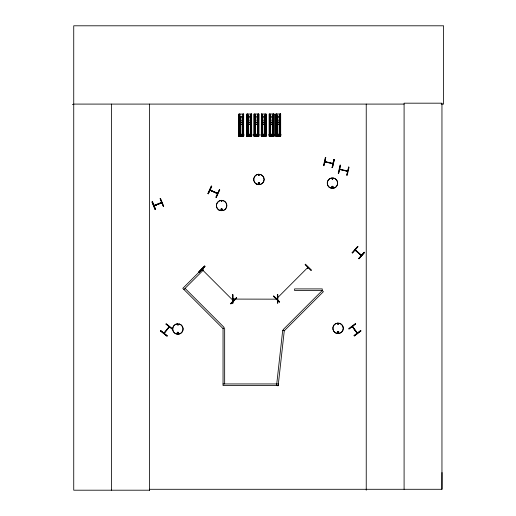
<?xml version="1.0" encoding="UTF-8"?>
<svg xmlns="http://www.w3.org/2000/svg" width="516" height="516" viewBox="0 0 516 516"><rect width="100%" height="100%" fill="white"/><g stroke="black" fill="none" stroke-linecap="round" stroke-linejoin="round"><path stroke-width="0.77" d="M442.006 472.501L441.954 489.291L149.459 489.291L149.453 490.2L73.736 490.2L73.736 25.8L443.592 25.8L443.592 104.09L441.174 104.09M355.905 250.292L355.156 250.176L355.427 249.86M361.226 255.407C361.787 254.22 359.484 254.872 361.329 255.452M201.962 269.371L202.62 270.016L202.162 269.165M202.543 270.029L202.73 269.662M233.6 300.538L232.929 299.938L233.303 300.796M232.819 300.293L233.322 300.725L233.49 300.428M153.949 205.497L154.69 205.11L154.813 205.484M221.196 201.266C222.802 199.976 221.048 202.936 221.403 200.911M222.106 209.451L221.738 209.935M332.001 178.839C333.497 177.756 332.194 179.858 332.162 179.129M332.24 178.781C333.078 179.594 332.13 177.962 332.343 179.033M332.852 178.942L332.659 178.484M331.956 187.024C333.762 185.309 332.098 189.179 332.052 186.624M337.638 323.893C338.432 325.525 338.651 322.758 337.722 323.803M337.825 324.009L338.322 324.074L337.864 323.951M355.072 250.047L361.297 255.575L355.143 250.131M323.526 165.61L325.344 157.509L325.796 157.612M323.829 165.675L325.68 157.586M325.738 157.599L323.938 165.7L323.493 165.597M324.848 161.843L324.932 161.482M324.964 161.831L332.91 163.74M325.764 162.108L325.648 161.598M331.969 163.527L332.278 163.121M332.988 163.372L332.736 163.695L324.919 161.818M332.085 167.571L333.936 159.483M332.143 167.584L333.994 159.496M332.439 167.648L334.291 159.56M338.567 173.305L340.476 165.23M339.722 169.551L339.818 169.145M346.707 171.157L346.926 170.744L347.726 171.002M347.565 170.919L347.661 171.28M346.823 175.201L348.732 167.126M357.156 333.233L352.26 326.634L357.227 333.181L357.066 332.356L356.646 332.414M256.723 136.211L256.097 136.243M161.637 202.678L161.444 202.362M161.605 202.749L154.213 205.794L161.785 202.73M308.207 267.604C307.426 269.107 307.297 267.004 308.104 267.707M221.822 201.324L221.429 201.085L221.719 201.459M178.272 324.925C177.717 323.197 177.291 325.725 178.085 325.054M178.362 333.168C177.923 330.95 176.807 334.213 178.226 333.233M258.703 175.021L259.103 175.33L258.768 174.995M338.509 332.439L338.56 332.065M256.168 136.211L256.678 136.121L256.168 136.031L256.678 135.585L256.168 135.495L256.723 135.327L256.097 135.302L256.749 135.263M263.908 135.315L263.431 135.856L263.94 135.94L263.431 136.031L263.94 136.121L263.431 136.211M271.816 135.308L271.332 135.824L271.848 135.914L271.332 136.005L271.848 136.089L271.332 136.179L271.919 136.211M271.88 135.321L271.332 135.289L271.919 135.269M278.505 135.308L278.021 135.824L278.53 135.914L278.021 136.005L278.53 136.089L278.021 136.179M278.569 135.321L278.021 135.289M207.922 193.635L211.354 186.083L211.773 186.27L208.341 193.823L207.922 193.635L211.392 186.095M208.29 193.803L211.67 186.224M210.76 190.527L210.909 190.191L210.199 189.953L217.597 193.313L210.077 190.217L212.65 191.475M216.675 193.229L216.946 192.939L217.675 193.352M219.384 189.727L215.894 197.26L216.314 197.447L219.751 189.894L219.332 189.701M216.004 197.305L219.435 189.753M169.396 326.847L164.288 333.22C163.379 333.168 164.759 331.749 164.669 332.736M169.274 326.899L168.564 327.144L168.745 327.512M169.28 326.983L164.185 333.201M232.955 298.796L233.787 298.719L233.767 299.112M168.564 327.144L168.809 327.576M277.215 299.125C275.015 299.448 278.698 297.055 276.828 298.983M276.628 298.667L276.634 299.132M277.337 298.467L277.04 298.177M307.336 267.927L307.988 267.353M221.261 209.103C221.59 211.625 222.499 207.496 221.132 209.58M177.697 324.519L178.001 324.919L177.768 324.506M332.801 187.373L332.885 186.779M160.786 330.582L160.495 330.943L166.971 336.135L167.261 335.774L160.747 330.627M165.971 324.106L166.262 323.745L172.712 328.969L172.447 329.298L166.01 324.061L172.518 329.208M163.965 333.02L169.042 326.68M233.703 298.751C234.29 299.332 232.419 299.37 233.129 298.751M352.131 252.737L357.556 246.461L357.904 246.764M352.357 252.937L357.82 246.687M357.891 246.751L352.447 253.014L352.099 252.711M364.199 252.26L358.71 258.484L359.046 258.774L364.502 252.524L364.154 252.221M358.781 258.548L364.244 252.298M359.013 258.748L364.477 252.498M339.638 169.151L340.534 169.358M198.847 271.926L204.678 266.017M199.066 272.138L204.897 266.237M199.105 272.184L204.936 266.275L204.652 265.992L198.821 271.9L199.15 272.222L204.981 266.314M230.652 303.718L236.476 297.816M236.696 298.029L230.897 303.963L230.568 303.64L236.399 297.732L236.728 298.055M305.466 264.211L305.137 264.54L311.045 270.371L311.367 270.042L305.433 264.237M276.55 298.725L277.156 298.177M307.839 267.443L276.634 298.706L277.369 298.416M307.401 267.946L308.136 267.617M279.304 302.118L279.627 301.789L273.68 295.997L273.396 296.287L279.33 302.086M183.928 289.502L203.485 269.945L202.343 268.804L182.787 288.367L223.041 328.621L223.041 385.562L278.363 385.562L278.363 383.943L223.041 383.943M241.049 135.353L241.514 135.792L240.998 135.882L241.514 135.972L240.998 136.063L241.533 136.205M258.697 174.756C258.103 176.472 260.212 174.672 258.813 174.75M259.271 183.683L258.793 183.812M348.977 328.944L355.588 323.925M352.215 326.731L352.576 326.505M352.738 327.421L353.002 327.015L352.434 326.396M354.066 335.645L360.678 330.627M354.286 335.935L360.897 330.917M154.091 205.394L161.54 202.375M160.908 202.582C160.992 203.659 160.637 202.117 161.618 202.337M256.691 135.366L256.213 135.321M155.019 205.368L155.439 205.194M155.471 205.278L154.961 205.394M221.364 209.025L221.854 209.025M177.627 332.459L178.001 332.407M161.766 202.691L154.181 205.71M163.256 206.31L163.682 206.136L160.521 198.46L160.095 198.634L163.308 206.29M355.272 249.776L355.95 250.273L355.672 250.55M276.634 298.758L277.298 299.087L276.55 299.087M277.215 299.17L232.955 299.087M240.998 136.243L241.514 136.153M249.022 136.211L249.531 136.121L249.022 136.031L249.531 135.585L249.022 135.495L249.576 135.327L249.073 135.321M258.793 182.858L259.167 182.903M232.929 294.791L232.464 294.797L232.523 303.092L232.98 303.092L232.871 294.791L232.864 303.092M233.039 298.796L233.787 298.79M276.634 298.712L277.273 298.764M233.793 299.08L233.129 299.125M72.408 104.413L73.736 104.406M73.736 104.09L404.093 104.09M251.685 114.03L246.887 114.049L246.887 136.521L251.685 136.501L251.66 114.03M258.826 114.03L254.033 114.049L254.033 136.521L258.826 136.501L258.826 114.03L258.729 136.501M261.296 114.049L266.088 114.03L266.088 136.501L261.296 136.521L261.393 114.049M273.996 113.997L269.197 114.017L269.223 136.488L273.996 136.469L273.996 113.997L273.893 136.469M247.209 116.326L251.357 116.326M254.356 116.326L258.503 116.326M261.618 116.326L265.766 116.326M269.52 116.294L273.673 116.294M276.208 116.294L280.356 116.294M239.185 116.358L243.339 116.358M247.209 117.854L251.357 117.854M254.356 117.854L258.503 117.854M261.618 117.854L265.766 117.854M269.52 117.822L273.673 117.822M276.208 117.822L280.356 117.822M239.185 117.88L243.339 117.88M269.52 120.099L273.673 120.099M276.208 120.099L280.356 120.099M239.185 120.164L243.339 120.164M247.209 120.131L251.357 120.131M254.356 120.131L258.503 120.131M261.618 120.131L265.766 120.131M247.203 122.157L251.35 122.157M254.349 122.157L258.497 122.157M261.612 122.157L265.759 122.157M269.52 122.124L273.667 122.124M276.202 122.124L280.349 122.124M239.185 122.189L243.333 122.189M269.52 124.408L273.667 124.408M276.202 124.408L280.349 124.408M239.185 124.472L243.333 124.472M247.203 124.44L251.35 124.44M254.349 124.44L258.497 124.44M261.612 124.44L265.759 124.44M269.52 134.192L273.673 134.192M276.208 134.192L280.356 134.192M239.185 134.257L243.339 134.257M247.209 134.225L251.357 134.225M254.356 134.225L258.503 134.225M261.618 134.225L265.766 134.225M268.83 134.831L274.364 134.831M275.518 134.831L281.046 134.831M238.495 134.895L244.029 134.895M246.519 134.863L252.047 134.863M253.666 134.863L259.193 134.863M260.922 134.863L266.456 134.863M246.519 135.037L252.047 135.037M253.666 135.037L259.193 135.037M260.922 135.037L266.456 135.037M268.83 135.005L274.364 135.005M275.518 135.005L281.046 135.005M238.495 135.069L244.029 135.069M277.95 135.269L278.601 135.269M240.927 135.295L241.585 135.295M248.951 136.243L249.602 136.243M263.353 136.243L264.011 136.243M277.95 136.211L278.601 136.211M240.927 136.572L241.585 136.572M216.346 205.574L216.423 205.574A5.25 5.25 0 0 1 221.151 200.343A5.25 5.25 0 0 1 226.776 204.665A5.25 5.25 0 0 1 222.97 210.644M325.557 162.011L325.641 161.643M332.265 163.159L332.175 163.566M340.283 169.68L340.431 169.3M347.004 170.79L346.778 171.125M154.091 205.794L161.792 202.756M278.066 135.289L278.53 135.373M271.384 135.289L271.848 135.373M263.476 135.321L263.915 135.34M217.01 193.003L216.836 193.377M217.481 193.648L216.72 193.281M333.884 159.47L334.329 159.573L332.478 167.661L332.027 167.558M324.983 161.54L332.904 163.353M339.722 169.171L347.642 170.983M341.373 169.809L346.017 170.873M347.649 171.37L339.734 169.512M337.799 332.678C340.16 332.33 336.458 330.956 337.948 332.672M210.141 190.288L217.513 193.719L210.089 190.256L210.767 190.597L210.87 190.223M202.317 269.255L202.762 269.752M160.708 330.672L167.19 335.864M160.521 330.911L166.997 336.103M352.622 327.189L352.925 326.963M355.337 249.834L361.458 255.181M355.15 250.054L361.264 255.401M305.22 264.456L311.122 270.287M273.641 296.036L279.549 301.866M232.987 299.996L233.522 300.525M202.027 269.429L233.322 300.725M185.063 288.367L224.183 327.479L223.041 328.621L224.66 328.621L224.66 383.943M352.486 326.46L357.401 332.936M353.344 328.008L356.221 331.807M160.205 198.589L163.359 206.265M152.407 201.801L155.529 209.49M152.317 201.84L155.471 209.509M152.033 201.956L155.187 209.625M277.473 294.791L277.524 303.085M232.503 294.791L232.561 303.092M441.954 489.291L441.954 103.181L404.093 103.181L404.093 489.291M366.237 104.09L366.237 490.2M280.581 113.997L280.581 136.469M280.394 113.997L280.356 136.469L280.311 113.997M280.13 115.603L280.13 118.009M280.13 119.615L280.13 122.827M280.13 124.433L280.13 134.063M280.046 115.603L280.027 118.009M280.027 119.615L280.046 122.827M280.027 124.433L280.046 134.063M280.033 134.192L280.033 136.469M279.872 115.603L279.853 118.009M279.872 119.615L279.853 122.827M279.853 124.433L279.872 134.063M279.775 115.603L279.775 118.009M279.775 119.615L279.775 122.827M279.775 124.433L279.775 134.063M279.588 115.603L279.588 118.009M279.588 119.615L279.588 122.827M279.588 124.433L279.588 134.063M279.543 113.997L279.543 136.469M279.324 115.603L279.324 118.009M279.324 119.615L279.324 122.827M279.324 124.433L279.324 134.063M279.24 115.603L279.221 118.009M279.24 119.615L279.221 122.827M279.24 124.433L279.221 134.063M278.917 136.469L277.647 136.469M277.344 115.623L277.324 118.029M277.344 119.635L277.324 122.847M277.344 124.453L277.324 134.083M277.24 115.623L277.24 118.029M277.24 119.635L277.24 122.847M277.24 124.453L277.24 134.083M277.015 114.017L277.015 136.488M276.976 115.623L276.976 118.029M276.976 119.635L276.976 122.847M276.976 124.453L276.976 134.083M276.795 115.623L276.795 118.029M276.795 119.635L276.795 122.847M276.795 124.453L276.795 134.083M276.692 115.623L276.711 118.029M276.711 119.635L276.692 122.847M276.692 124.453L276.711 134.083M276.518 115.623L276.537 118.029M276.518 119.635L276.537 122.847M276.537 124.453L276.518 134.083M276.531 134.192L276.531 136.469M276.434 115.623L276.434 118.029M276.434 119.635L276.434 122.847M276.434 124.453L276.434 134.083M276.247 114.017L276.247 136.488L276.17 114.017M275.989 114.017L275.989 136.488M273.706 113.997L273.673 136.469L273.628 113.997M273.448 115.603L273.448 118.009M273.448 119.615L273.448 122.827M273.448 124.433L273.448 134.063M273.364 115.603L273.345 118.009M273.364 119.615L273.345 122.827M273.364 124.433L273.345 134.063M273.351 134.192L273.351 136.469M273.17 115.603L273.19 118.009M273.19 119.615L273.17 122.827M273.19 124.433L273.17 134.063M273.087 115.603L273.087 118.009M273.087 119.615L273.087 122.827M273.087 124.433L273.087 134.063M272.861 113.997L272.861 136.469M272.642 115.603L272.642 118.009M272.642 119.615L272.642 122.827M272.642 124.433L272.642 134.063M272.538 115.603L272.558 118.009M272.558 119.615L272.538 122.827M272.558 124.433L272.538 134.063M272.229 136.469L270.965 136.469M270.661 115.623L270.661 118.029L270.558 115.623M270.661 122.847L270.661 119.635L270.558 122.847M270.661 134.083L270.661 124.453L270.558 134.083M270.326 114.017L270.326 136.488M270.287 115.623L270.287 118.029M270.287 119.635L270.287 122.847M270.287 124.453L270.287 134.083M270.107 115.623L270.107 118.029M270.107 119.635L270.107 122.847M270.107 124.453L270.107 134.083M270.01 115.623L270.029 118.029M270.029 119.635L270.01 122.847M270.029 124.453L270.01 134.083M269.829 115.623L269.855 118.029M269.855 119.635L269.829 122.847M269.829 124.453L269.855 134.083M269.842 134.192L269.842 136.469M269.752 115.623L269.752 118.029M269.752 119.635L269.752 122.847M269.752 124.453L269.752 134.083M269.52 114.017L269.52 136.488M269.3 114.017L269.3 136.488M265.985 114.03L265.985 136.501M265.805 114.03L265.766 136.501M265.54 115.636L265.54 118.041M265.54 119.648L265.54 122.86M265.54 124.466L265.54 134.096M265.437 115.636L265.456 118.041M265.437 119.648L265.456 122.86M265.456 124.466L265.437 134.096M265.443 134.225L265.443 136.501M265.282 118.041L265.282 115.636L265.179 118.041M265.282 122.86L265.282 119.648L265.179 122.86M265.282 134.096L265.282 124.466L265.179 134.096M264.953 114.03L264.953 136.501M264.914 115.636L264.914 118.041M264.914 119.648L264.914 122.86M264.914 124.466L264.914 134.096M264.631 115.636L264.734 118.041M264.65 119.648L264.734 122.86M264.631 124.466L264.734 134.096M264.327 136.501L263.057 136.501M262.734 115.655L262.754 118.061M262.734 119.667L262.754 122.879M262.734 124.485L262.754 134.115M262.65 115.655L262.65 118.061M262.65 119.667L262.65 122.879M262.65 124.485L262.65 134.115M262.425 114.049L262.425 136.521M262.205 115.655L262.205 118.061M262.205 119.667L262.205 122.879M262.205 124.485L262.205 134.115M262.102 115.655L262.122 118.061M262.102 119.667L262.122 122.879M262.102 124.485L262.122 134.115M261.947 118.061L261.947 115.655L261.844 118.061M261.947 122.879L261.947 119.667L261.844 122.879M261.947 124.485L261.947 134.115L261.844 124.485M261.935 134.225L261.935 136.501M261.657 114.049L261.657 136.521L261.58 114.049M258.542 114.03L258.503 136.501L258.458 114.03M258.174 115.636L258.2 118.041M258.174 119.648L258.277 122.86M258.277 124.466L258.2 134.096M258.181 134.225L258.181 136.501M258 115.636L258.019 118.041M258.019 119.648L258 122.86M258 124.466L258.019 134.096M257.923 115.636L257.923 118.041M257.923 119.648L257.923 122.86M257.923 124.466L257.923 134.096M257.69 114.03L257.69 136.501M257.471 115.636L257.471 118.041M257.471 119.648L257.471 122.86M257.471 124.466L257.471 134.096M257.368 115.636L257.387 118.041M257.387 119.648L257.368 122.86M257.387 124.466L257.368 134.096M257.065 136.501L255.794 136.501M255.491 115.655L255.491 118.061L255.388 115.655M255.491 122.879L255.491 119.667L255.388 122.879M255.491 124.485L255.491 134.115L255.388 124.485M255.207 115.655L255.207 118.061M255.207 119.667L255.207 122.879M255.207 124.485L255.207 134.115M255.162 114.049L255.162 136.521M254.943 118.061L254.859 115.655L254.84 118.061M254.943 122.879L254.859 119.667L254.84 122.879M254.943 134.115L254.859 124.485L254.84 134.115M254.685 115.655L254.665 118.061M254.665 119.667L254.685 122.879M254.685 124.485L254.665 134.115M254.678 134.225L254.678 136.501M254.582 115.655L254.582 118.061M254.582 119.667L254.582 122.879M254.582 124.485L254.582 134.115M254.356 114.049L254.394 136.521M254.136 114.049L254.136 136.521M251.582 114.03L251.582 136.501M251.35 114.03L251.357 136.501M251.131 115.636L251.131 118.041M251.131 119.648L251.131 122.86M251.131 124.466L251.131 134.096M251.034 115.636L251.053 118.041M251.034 119.648L251.053 122.86M251.034 124.466L251.053 134.096M251.034 134.225L251.034 136.501M250.879 115.636L250.879 118.041M250.879 119.648L250.879 122.86M250.879 124.466L250.879 134.096M250.776 115.636L250.853 118.041M250.776 119.648L250.853 122.86M250.776 124.466L250.853 134.096M250.544 114.03L250.544 136.501M250.505 115.636L250.505 118.041M250.505 119.648L250.505 122.86M250.505 124.466L250.505 134.096M250.221 115.636L250.247 118.041M250.325 119.648L250.247 122.86M250.325 124.466L250.247 134.096M249.918 136.501L248.648 136.501M248.325 115.655L248.344 118.061M248.325 119.667L248.344 122.879M248.325 124.485L248.344 134.115M248.241 115.655L248.241 118.061M248.241 119.667L248.241 122.879M248.241 124.485L248.241 134.115M248.015 114.049L248.015 136.521M247.796 115.655L247.796 118.061M247.796 119.667L247.796 122.879M247.796 124.485L247.796 134.115M247.712 115.655L247.693 118.061M247.712 119.667L247.693 122.879M247.693 124.485L247.712 134.115M247.538 115.655L247.538 118.061L247.435 115.655M247.538 119.667L247.538 122.879L247.435 119.667M247.538 134.115L247.538 124.485L247.435 134.115M247.532 134.225L247.532 136.501M247.254 114.049L247.254 136.521M247.209 114.049L247.17 136.521M246.99 114.049L246.906 136.521M243.371 114.062L243.371 136.534M243.333 114.062L243.339 136.534M243.113 118.074L243.03 116.468L243.01 118.074M243.113 119.68L243.03 122.892L243.01 119.68M243.113 134.128L243.03 124.498L243.01 134.128M243.01 134.257L243.01 136.534M242.855 116.468L242.836 118.074M242.836 119.68L242.855 122.892M242.855 124.498L242.836 134.128M242.752 116.468L242.752 118.074M242.752 119.68L242.752 122.892M242.752 124.498L242.752 134.128M242.526 114.062L242.526 136.534M242.307 116.468L242.307 118.074M242.307 119.68L242.307 122.892M242.307 124.498L242.307 134.128M242.223 116.468L242.204 118.074M242.204 119.68L242.223 122.892M242.204 124.498L242.223 134.128M241.894 136.534L240.63 136.534M240.301 116.487L240.327 118.093M240.301 119.699L240.327 134.147M240.224 116.487L240.224 118.093M240.224 119.699L240.224 134.147M240.037 116.487L240.037 118.093M240.037 119.699L240.037 134.147M239.992 114.081L239.992 136.553M239.772 116.487L239.695 118.093L239.669 116.487M239.772 119.699L239.695 134.147L239.669 119.699M239.514 114.081L239.514 136.553M239.418 116.487L239.418 118.093M239.418 119.699L239.418 134.147M239.185 114.081L239.147 136.553M238.966 114.081L238.966 136.553M149.511 489.291L149.511 490.2L149.453 104.09M111.598 104.09L111.598 490.2M179.233 323.938A5.25 5.25 0 0 1 181.896 332.381A5.25 5.25 0 0 1 173.118 331.227A5.25 5.25 0 0 1 177.878 323.758M220.248 210.644A5.25 5.25 0 0 1 216.539 206.935M282.671 330.601L276.563 385.587L278.163 385.768L284.271 330.782L323.39 291.663L322.248 290.521L294.591 290.521L294.591 288.908L322.248 288.908L322.248 290.521L283.136 329.64L284.271 330.782L282.671 330.601M258.381 183.186C259.071 185.334 260.051 181.671 258.381 183.186M340.083 165.139L338.232 173.228L338.677 173.331L340.534 165.243L340.083 165.139M348.623 167.1L346.765 175.188L347.216 175.292L349.068 167.203L348.623 167.1M355.343 323.603L348.739 328.621L349.016 328.989L355.627 323.971L355.343 323.603M360.645 330.582L354.034 335.6L354.311 335.968L360.923 330.95L360.645 330.582M152.42 201.795L151.994 201.969L155.155 209.644L155.58 209.47L152.42 201.795M277.821 294.784L277.356 294.791L277.415 303.085L277.872 303.085L277.821 294.784M243.662 114.062L238.863 114.081L238.863 136.553L243.662 136.534L243.662 114.062M280.678 113.997L275.886 114.017L275.905 136.488L280.678 136.469L280.678 113.997M249.602 135.263L248.951 135.263L249.602 135.302M264.011 135.263L263.353 135.263L264.011 135.302M337.509 332.762A0.806 0.806 0 0 0 338.857 332.401A0.806 0.806 0 0 0 337.87 331.42A0.806 0.806 0 0 0 337.509 332.762M335.484 332.807A5.186 5.186 0 0 0 343.263 328.318A5.25 5.25 0 0 0 335.452 323.771A5.25 5.25 0 0 0 335.452 332.859A5.25 5.25 0 0 0 343.327 328.318A5.186 5.186 0 0 0 335.484 323.822A5.186 5.186 0 0 0 335.484 332.807M177.504 333.53A0.748 0.748 0 0 0 178.62 332.885A0.748 0.748 0 0 0 177.504 332.24A0.748 0.748 0 0 0 177.504 333.53M175.285 333.497A5.186 5.186 0 0 0 183.064 329.008A5.186 5.186 0 0 0 175.285 324.519A5.186 5.186 0 0 0 175.285 333.497M221.209 210.147A0.806 0.806 0 0 0 222.409 209.451A0.806 0.806 0 0 0 221.209 208.761A0.806 0.806 0 0 0 221.209 210.147M219.036 210.031A5.147 5.147 0 0 0 226.756 205.574A5.147 5.147 0 0 0 219.036 201.117A5.147 5.147 0 0 0 219.036 210.031M258.522 184.031A0.806 0.806 0 0 0 259.729 183.335A0.806 0.806 0 0 0 258.522 182.638A0.806 0.806 0 0 0 258.522 184.031M256.336 183.941A5.179 5.179 0 0 0 264.102 179.452A5.179 5.179 0 0 0 256.336 174.969A5.179 5.179 0 0 0 256.336 183.941M256.297 183.999A5.25 5.25 0 0 0 264.173 179.452A5.25 5.25 0 0 0 256.297 174.911A5.25 5.25 0 0 0 256.297 183.999M332.052 187.721A0.806 0.806 0 0 0 333.259 187.024A0.806 0.806 0 0 0 332.052 186.328A0.806 0.806 0 0 0 332.052 187.721M328.744 186.857A5.25 5.25 0 0 0 337.522 184.502A5.25 5.25 0 0 0 331.098 178.078A5.25 5.25 0 0 0 328.744 186.857M329.866 187.63A5.179 5.179 0 0 0 337.632 183.148A5.179 5.179 0 0 0 329.866 178.665A5.179 5.179 0 0 0 329.866 187.63M277.814 124.066A0.922 0.922 0 0 0 279.201 123.266A0.922 0.922 0 0 0 277.814 122.466A0.922 0.922 0 0 0 277.814 124.066M263.225 124.098A0.922 0.922 0 0 0 264.605 123.298A0.922 0.922 0 0 0 263.225 122.498A0.922 0.922 0 0 0 263.225 124.098M248.815 124.098A0.922 0.922 0 0 0 250.202 123.298A0.922 0.922 0 0 0 248.815 122.498A0.922 0.922 0 0 0 248.815 124.098M240.604 123.982A0.922 0.922 0 0 0 242.146 123.569A0.922 0.922 0 0 0 241.017 122.44A0.922 0.922 0 0 0 240.604 123.982M255.962 124.098A0.922 0.922 0 0 0 257.349 123.298A0.922 0.922 0 0 0 255.962 122.498A0.922 0.922 0 0 0 255.962 124.098M271.132 124.066A0.922 0.922 0 0 0 272.512 123.266A0.922 0.922 0 0 0 271.132 122.466A0.922 0.922 0 0 0 271.132 124.066"/></g></svg>
